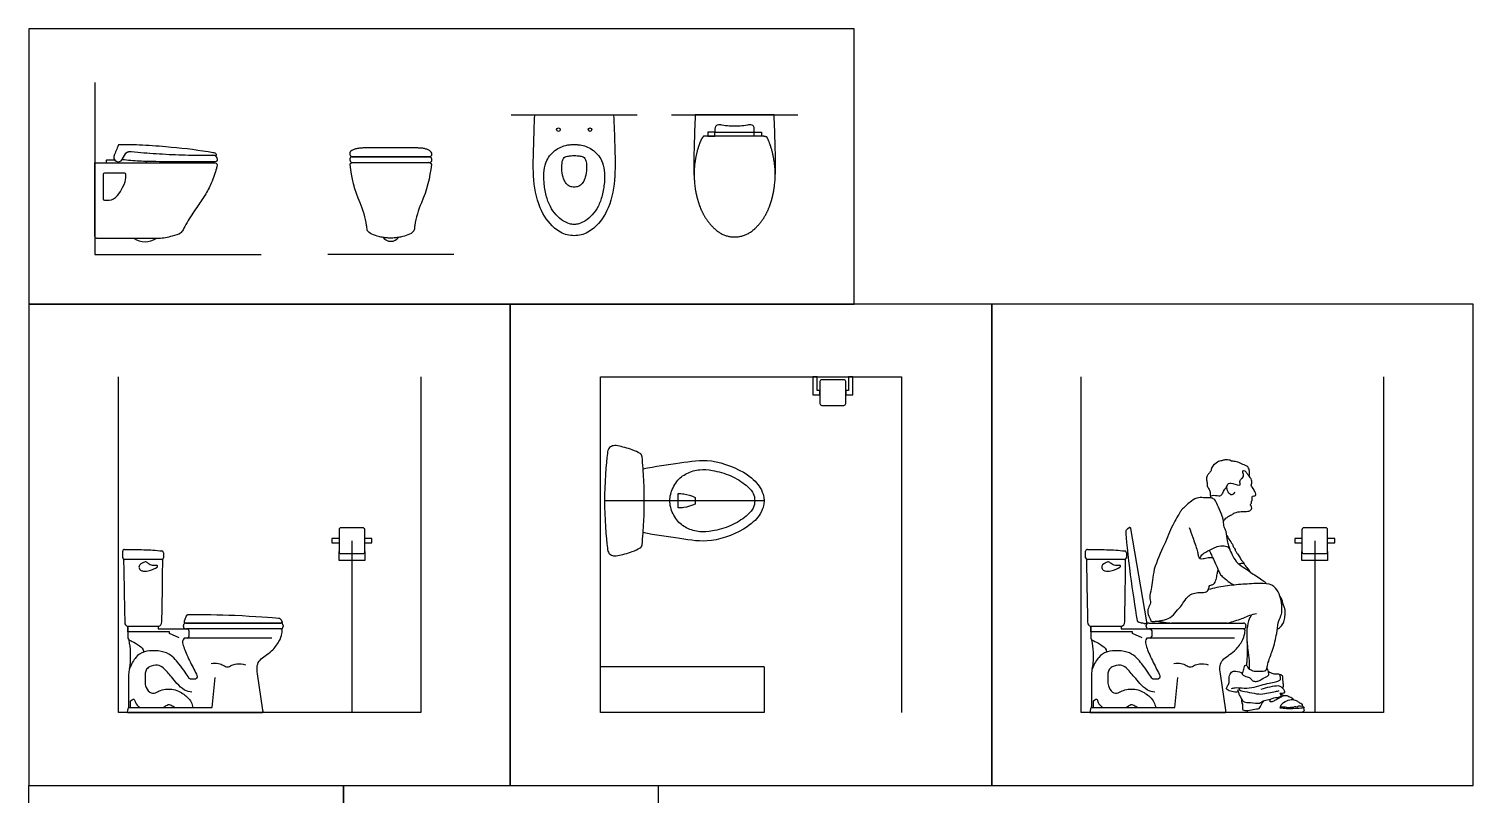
# Model space of a CAD drawing. Header units: millimetres. Extents: x 0.1 to 49.6, y 0.1 to 12.5.
# Drawn here: x 6.65 to 13.05, y 3.76 to 7.16 of the extents above; entities that cross this region are included whole.
import ezdxf

# ---------------------------------------------------------------- set-up
doc = ezdxf.new("R2010")
doc.units = ezdxf.units.MM
for name, color, linetype, true_color in [('AG-DASH', 7, 'Continuous', 0xfecc66), ('AG-DIAGRAM', 7, 'Continuous', 0xfecc66), ('AG-FIXTURE', 7, 'Continuous', 0x66ccff), ('AG-GUIDE', 7, 'Continuous', 0xcccccc), ('AG-PEOPLE', 7, 'Continuous', 0xfc6666), ('X-VPRT', 6, 'Continuous', 0xff00ff)]:
    doc.layers.add(name, color=color, linetype=linetype, true_color=true_color)

msp = doc.modelspace()

# ---------------------------------------------------------------- linework, layer by layer
at = {"layer": 'AG-DASH'}
for p, q in [((7.3568, 4.4892), (7.3568, 4.4635)), ((11.624, 4.4892), (11.624, 4.4635)), ((7.3857, 4.2738), (7.3658, 4.2738)), ((11.6529, 4.2738), (11.633, 4.2738))]:
    msp.add_line(p, q, dxfattribs=at)
for points in [[(7.3139, 4.4573), (7.2713, 4.4768), (7.2713, 4.4841), (7.2205, 4.4841), (7.0865, 4.4841)], [(11.5811, 4.4573), (11.5385, 4.4768), (11.5385, 4.4841), (11.4877, 4.4841), (11.3537, 4.4841)], [(7.3523, 4.4566), (7.7235, 4.4566)], [(11.6195, 4.4566), (11.9907, 4.4566)], [(7.0883, 4.1477), (7.4592, 4.1477), (7.4727, 4.2811)], [(11.3555, 4.1477), (11.7264, 4.1477), (11.7399, 4.2811)], [(7.098, 4.1477), (7.098, 4.1772)], [(11.3652, 4.1477), (11.3652, 4.1772)]]:
    msp.add_lwpolyline(points, dxfattribs=at)
for centre, radius, start, end in [((7.3493, 4.4892), 0.0075, 0, 90), ((11.6165, 4.4892), 0.0075, 0, 90), ((7.3469, -20015.3598), 20019.8157, 89.99999315, 90.00003437), ((7.3493, 4.4635), 0.0075, 270, 360), ((11.6141, -20015.3598), 20019.8157, 89.99999315, 90.00003437), ((11.6165, 4.4635), 0.0075, 270, 360)]:
    msp.add_arc(centre, radius, start, end, dxfattribs=at)
for points, knots in [([(7.0912, 4.4478), (7.0942, 4.4452), (7.1063, 4.4422), (7.1366, 4.4232), (7.1552, 4.4098), (7.1562, 4.3941)], [0.0958693, 0.0958693, 0.0958693, 0.0958693, 0.2742575, 0.5597943, 0.7969076, 0.7969076, 0.7969076, 0.7969076]), ([(7.3349, 4.456), (7.3275, 4.4439), (7.3285, 4.4284), (7.347, 4.3798), (7.3773, 4.3203), (7.3923, 4.2922), (7.3948, 4.2806), (7.3857, 4.2738)], [0.4985639, 0.4985639, 0.4985639, 0.4985639, 0.6013245, 0.8583875, 1.1456708, 1.3399285, 1.4632494, 1.4632494, 1.4632494, 1.4632494]), ([(11.3584, 4.4478), (11.3614, 4.4452), (11.3735, 4.4422), (11.4038, 4.4232), (11.4224, 4.4098), (11.4234, 4.3941)], [0.0958693, 0.0958693, 0.0958693, 0.0958693, 0.2742575, 0.5597943, 0.7969076, 0.7969076, 0.7969076, 0.7969076]), ([(11.6021, 4.456), (11.5947, 4.4439), (11.5957, 4.4284), (11.6142, 4.3798), (11.6445, 4.3203), (11.6595, 4.2922), (11.662, 4.2806), (11.6529, 4.2738)], [0.4985639, 0.4985639, 0.4985639, 0.4985639, 0.6013245, 0.8583875, 1.1456708, 1.3399285, 1.4632494, 1.4632494, 1.4632494, 1.4632494]), ([(7.3569, 4.2786), (7.3514, 4.2873), (7.3384, 4.307), (7.3122, 4.3427), (7.2646, 4.4023), (7.1574, 4.4027), (7.1208, 4.373), (7.102, 4.3437), (7.0933, 4.3205)], [1.494736, 1.494736, 1.494736, 1.494736, 1.662174, 1.884316, 2.164564, 2.48889, 2.710805, 2.936374, 2.936374, 2.936374, 2.936374]), ([(11.6241, 4.2786), (11.6186, 4.2873), (11.6056, 4.307), (11.5794, 4.3427), (11.5318, 4.4023), (11.4246, 4.4027), (11.388, 4.373), (11.3692, 4.3437), (11.3605, 4.3205)], [1.494736, 1.494736, 1.494736, 1.494736, 1.662174, 1.884316, 2.164564, 2.48889, 2.710805, 2.936374, 2.936374, 2.936374, 2.936374]), ([(7.3702, 4.2157), (7.3589, 4.2172), (7.3359, 4.2224), (7.302, 4.2554), (7.2803, 4.2832), (7.2439, 4.3253), (7.2199, 4.339), (7.1796, 4.3315), (7.166, 4.3142), (7.1626, 4.3029), (7.1623, 4.2951), (7.1621, 4.2837), (7.1621, 4.2699), (7.1623, 4.2561), (7.1625, 4.2516), (7.1645, 4.2422), (7.1794, 4.2114), (7.206, 4.2113), (7.2204, 4.2189), (7.2462, 4.2328), (7.3059, 4.2289), (7.3484, 4.197), (7.3672, 4.174), (7.3727, 4.1562), (7.3735, 4.1477)], [0, 0, 0, 0, 0.185074, 0.39659, 0.591614, 0.823551, 0.988804, 1.182328, 1.326645, 1.45552, 1.45552, 1.45552, 1.49681, 1.49681, 1.49681, 1.613234, 1.866852, 2.085495, 2.207073, 2.376061, 2.61612, 2.847369, 3.027371, 3.175696, 3.175696, 3.175696, 3.175696]), ([(7.455, 4.3432), (7.4656, 4.3453), (7.4874, 4.3451), (7.5091, 4.3359), (7.5275, 4.3245), (7.5466, 4.3364), (7.5681, 4.3434), (7.595, 4.3416), (7.6074, 4.3376)], [0, 0, 0, 0, 0.1797191, 0.3332886, 0.4654688, 0.6119585, 0.7648123, 0.9630636, 0.9630636, 0.9630636, 0.9630636]), ([(11.6374, 4.2157), (11.6261, 4.2172), (11.6031, 4.2224), (11.5692, 4.2554), (11.5475, 4.2832), (11.5111, 4.3253), (11.4871, 4.339), (11.4468, 4.3315), (11.4332, 4.3142), (11.4298, 4.3029), (11.4295, 4.2951), (11.4293, 4.2837), (11.4293, 4.2699), (11.4295, 4.2561), (11.4297, 4.2516), (11.4317, 4.2422), (11.4466, 4.2114), (11.4732, 4.2113), (11.4876, 4.2189), (11.5134, 4.2328), (11.5731, 4.2289), (11.6156, 4.197), (11.6344, 4.174), (11.6399, 4.1562), (11.6407, 4.1477)], [0, 0, 0, 0, 0.185074, 0.39659, 0.591614, 0.823551, 0.988804, 1.182328, 1.326645, 1.45552, 1.45552, 1.45552, 1.49681, 1.49681, 1.49681, 1.613234, 1.866852, 2.085495, 2.207073, 2.376061, 2.61612, 2.847369, 3.027371, 3.175696, 3.175696, 3.175696, 3.175696]), ([(11.7222, 4.3432), (11.7328, 4.3453), (11.7546, 4.3451), (11.7763, 4.3359), (11.7947, 4.3245), (11.8138, 4.3364), (11.8353, 4.3434), (11.8622, 4.3416), (11.8746, 4.3376)], [0, 0, 0, 0, 0.1797191, 0.3332886, 0.4654688, 0.6119585, 0.7648123, 0.9630636, 0.9630636, 0.9630636, 0.9630636]), ([(7.098, 4.1772), (7.1079, 4.187), (7.117, 4.185), (7.1169, 4.1687), (7.1314, 4.1535), (7.1399, 4.1477)], [0.0294784, 0.0294784, 0.0294784, 0.0294784, 0.1702307, 0.337009, 0.5840672, 0.5840672, 0.5840672, 0.5840672]), ([(7.244, 4.1477), (7.2591, 4.1602), (7.2691, 4.1636), (7.2865, 4.1543), (7.2918, 4.1501), (7.2943, 4.1477)], [0, 0, 0, 0, 0.1698321, 0.3787244, 0.5330409, 0.5330409, 0.5330409, 0.5330409]), ([(11.3652, 4.1772), (11.3751, 4.187), (11.3842, 4.185), (11.3841, 4.1687), (11.3986, 4.1535), (11.4071, 4.1477)], [0.0294784, 0.0294784, 0.0294784, 0.0294784, 0.1702307, 0.337009, 0.5840672, 0.5840672, 0.5840672, 0.5840672]), ([(11.5112, 4.1477), (11.5263, 4.1602), (11.5363, 4.1636), (11.5537, 4.1543), (11.559, 4.1501), (11.5615, 4.1477)], [0, 0, 0, 0, 0.1698321, 0.3787244, 0.5330409, 0.5330409, 0.5330409, 0.5330409])]:
    msp.add_open_spline(points, degree=3, knots=knots, dxfattribs=at)
for points in [[(7.3658, 4.2738), (7.36, 4.2738), (7.3569, 4.2786)], [(11.633, 4.2738), (11.6272, 4.2738), (11.6241, 4.2786)]]:
    msp.add_open_spline(points, degree=2, dxfattribs=at)
at = {"layer": 'AG-DIAGRAM'}
msp.add_line((9.9058, 4.3287), (9.1802, 4.3287), dxfattribs=at)
for points in [[(6.9404, 6.9178), (6.9404, 6.1558), (7.677, 6.1558)], [(8.7848, 6.7741), (9.3436, 6.7741)], [(9.496, 6.7741), (10.0548, 6.7741)], [(7.972, 6.1571), (8.5308, 6.1571)], [(8.3839, 5.6137), (8.3839, 4.1255), (7.0445, 4.1255), (7.0445, 5.6137)], [(9.9058, 4.3287), (9.9058, 4.1255), (9.1802, 4.1255), (9.1802, 4.3287), (9.1802, 5.6137), (10.5154, 5.6137), (10.5154, 4.1255)], [(12.6511, 5.6137), (12.6511, 4.1255), (11.3117, 4.1255), (11.3117, 5.6137)]]:
    msp.add_lwpolyline(points, dxfattribs=at)
at = {"layer": 'AG-FIXTURE'}
for points in [[(8.8896, 6.7741), (9.2387, 6.7741)], [(9.6008, 6.7741), (9.9499, 6.7741)], [(9.6882, 6.6981), (9.7753, 6.6981)], [(9.7753, 6.6981), (9.8625, 6.6981)], [(7.0611, 6.5772), (7.0773, 6.6043)], [(9.5252, 5.0646), (9.5252, 5.0962)], [(9.5252, 5.033), (9.5252, 5.0646)], [(9.6, 5.0795), (9.6, 5.0646)], [(9.6, 5.0646), (9.6, 5.0497)], [(11.5302, 4.9415), (11.601, 4.5272)], [(8.0219, 4.897), (7.9902, 4.897), (7.9902, 4.878), (8.0219, 4.878)], [(8.1362, 4.878), (8.168, 4.878), (8.168, 4.897), (8.1362, 4.897)], [(12.2891, 4.897), (12.2574, 4.897), (12.2574, 4.878), (12.2891, 4.878)], [(12.4034, 4.878), (12.4352, 4.878), (12.4352, 4.897), (12.4034, 4.897)], [(8.1362, 4.8391), (8.1362, 4.8004), (8.0219, 4.8004), (8.0219, 4.8391)], [(12.4034, 4.8391), (12.4034, 4.8004), (12.2891, 4.8004), (12.2891, 4.8391)], [(7.0865, 4.5094), (7.0865, 4.4557)], [(7.0865, 4.4841), (7.0865, 4.5094), (7.2205, 4.5094), (7.2205, 4.4967), (7.3493, 4.4967)], [(7.7633, 4.5224), (7.343, 4.5224)], [(11.3537, 4.5094), (11.3537, 4.4557)], [(11.3537, 4.4841), (11.3537, 4.5094), (11.4877, 4.5094), (11.4877, 4.4967), (11.6165, 4.4967)], [(7.0895, 4.2954), (7.0895, 4.157)], [(7.6847, 4.1366), (7.6608, 4.297)], [(11.3567, 4.2954), (11.3567, 4.157)], [(11.9519, 4.1366), (11.928, 4.297)], [(7.0861, 4.1255), (7.6794, 4.1255)], [(11.3533, 4.1255), (11.9466, 4.1255)]]:
    msp.add_lwpolyline(points, dxfattribs=at)
for points in [[(9.6565, 6.68), (9.6882, 6.68), (9.6882, 6.6981), (9.6565, 6.6981)], [(9.8942, 6.68), (9.8625, 6.68), (9.8625, 6.6981), (9.8942, 6.6981)], [(10.1408, 5.5534), (10.1408, 5.6137), (10.1217, 5.6137), (10.1217, 5.5534), (10.1217, 5.5344), (10.1535, 5.5344), (10.1535, 5.5534)], [(10.2995, 5.5534), (10.2995, 5.6137), (10.2805, 5.6137), (10.2805, 5.5534), (10.2678, 5.5534), (10.2678, 5.5344), (10.2995, 5.5344)]]:
    msp.add_lwpolyline(points, close=True, dxfattribs=at)
for centre in [(8.9942, 6.7091), (9.1342, 6.7091)]:
    msp.add_circle(centre, 0.008, dxfattribs=at)
for centre, radius, start, end in [((7.0436, 6.5868), 0.02, 153.50033, 331.21449), ((7.476, 6.598), 0.00246, 270.20148, 9.98379), ((6.9921, 6.5708), 0.00249, 90, 180), ((6.9921, 6.5647), 0.00249, 180, 270), ((7.1665, 6.5647), 0.00249, 270, 0), ((7.4761, 6.5758), 0.00727, 271.16916, 360), ((6.9822, 6.511), 0.00533, 90, 180), ((7.0713, 6.511), 0.00533, 360, 90), ((6.9822, 6.4025), 0.00533, 180, 270), ((7.1622, 6.2976), 0.0857, 235.24172, 304.75828), ((8.2513, 6.2569), 0.0427, 216.808, 323.33292), ((10.1622, 5.5923), 0.00877, 90, 180), ((10.259, 5.5923), 0.00877, 0, 90), ((10.1622, 5.4955), 0.00877, 180, 270), ((10.259, 5.4955), 0.00877, 270, 360), ((8.0307, 4.9359), 0.00877, 90, 180), ((8.1275, 4.9359), 0.00877, 0, 90), ((12.2979, 4.9359), 0.00877, 90, 180), ((12.3947, 4.9359), 0.00877, 0, 90), ((7.0713, 4.8406), 0.008, 89.45009, 180), ((7.0713, 4.8122), 0.008, 180, 270), ((7.2362, 4.8122), 0.008, 270, 360), ((7.2362, 4.8341), 0.008, 360, 83.66928), ((8.0307, 4.8391), 0.00877, 180, 270), ((8.1275, 4.8391), 0.00877, 270, 360), ((11.3385, 4.8406), 0.008, 89.45009, 180), ((11.3385, 4.8122), 0.008, 180, 270), ((11.5034, 4.8122), 0.008, 270, 360), ((11.5034, 4.8341), 0.008, 360, 83.66928), ((12.2979, 4.8391), 0.00877, 180, 270), ((12.3947, 4.8391), 0.00877, 270, 360), ((7.3434, 4.5114), 0.011, 90, 180), ((7.3434, 4.5077), 0.011, 180, 270), ((7.7633, 4.5114), 0.011, 0, 90), ((7.7633, 4.5077), 0.011, 270, 360), ((11.6106, 4.5114), 0.011, 90, 180), ((11.6106, 4.5077), 0.011, 180, 270), ((12.0305, 4.5114), 0.011, 0, 90), ((12.0305, 4.5077), 0.011, 270, 360)]:
    msp.add_arc(centre, radius, start, end, dxfattribs=at)
for points, knots in [([(8.8896, 6.7741), (8.8872, 6.7291), (8.8849, 6.639), (8.8798, 6.5012), (8.9005, 6.3706), (8.9608, 6.2786), (9.022, 6.2426), (9.0538, 6.2391), (9.0745, 6.2391), (9.1064, 6.2426), (9.1676, 6.2786), (9.2279, 6.3706), (9.2485, 6.5012), (9.2435, 6.639), (9.2412, 6.7291), (9.2387, 6.7741), (9.1224, 6.7741), (9.006, 6.7741), (8.8896, 6.7741)], [0, 0, 0, 0, 5.320064, 10.640129, 16.299969, 20.643809, 23.158101, 24.37858, 24.37858, 25.599059, 28.11335, 32.45719, 38.11703, 43.437095, 48.757159, 48.757159, 48.757159, 62.502599, 62.502599, 62.502599, 62.502599]), ([(9.9552, 6.5012), (9.958, 6.5491), (9.9547, 6.639), (9.9524, 6.7291), (9.9499, 6.7741), (9.8336, 6.7741), (9.7172, 6.7741), (9.6008, 6.7741), (9.5984, 6.7291), (9.5961, 6.639), (9.5928, 6.5491), (9.5958, 6.497)], [38.009867, 38.009867, 38.009867, 38.009867, 43.387182, 48.764497, 48.764497, 48.764497, 62.657855, 62.657855, 62.657855, 68.03517, 73.412485, 73.412485, 73.412485, 73.412485]), ([(9.7753, 6.7241), (9.7674, 6.7241), (9.7486, 6.7253), (9.7263, 6.7267), (9.7089, 6.7315), (9.6965, 6.7308), (9.6886, 6.7215), (9.6882, 6.7148), (9.6882, 6.7128), (9.6882, 6.7079), (9.6882, 6.703), (9.6882, 6.6981)], [15.733874, 15.733874, 15.733874, 15.733874, 16.669287, 17.965326, 18.345209, 18.808294, 19.355388, 19.592014, 19.592014, 19.592014, 20.170702, 20.170702, 20.170702, 20.170702]), ([(9.8625, 6.6981), (9.8625, 6.703), (9.8625, 6.7079), (9.8625, 6.7128), (9.8625, 6.7148), (9.8621, 6.7215), (9.8542, 6.7308), (9.8418, 6.7315), (9.8243, 6.7267), (9.8021, 6.7253), (9.7833, 6.7241), (9.7753, 6.7241)], [11.297046, 11.297046, 11.297046, 11.297046, 11.875734, 11.875734, 11.875734, 12.11236, 12.659454, 13.122539, 13.502422, 14.798461, 15.733874, 15.733874, 15.733874, 15.733874]), ([(7.4689, 6.6061), (7.4623, 6.6072), (7.3902, 6.6192), (7.2779, 6.632), (7.1465, 6.6407), (7.0777, 6.6433), (7.0442, 6.6411)], [22.21603, 22.21603, 22.21603, 22.21603, 23.44507, 30.961481, 35.736311, 39.205787, 39.205787, 39.205787, 39.205787]), ([(7.1023, 6.6118), (7.1386, 6.6083), (7.2132, 6.6025), (7.3252, 6.5965), (7.4135, 6.5955), (7.4634, 6.5955), (7.476, 6.5955)], [6.850701, 6.850701, 6.850701, 6.850701, 11.152603, 15.68992, 20.092776, 21.582562, 21.582562, 21.582562, 21.582562]), ([(9.0557, 6.643), (9.0499, 6.6428), (9.0379, 6.642), (9.0109, 6.6355), (8.9835, 6.6213), (8.9599, 6.6001), (8.9394, 6.5692), (8.9286, 6.5264), (8.9293, 6.4736), (8.9384, 6.4192), (8.9552, 6.3697), (8.9824, 6.331), (9.0123, 6.3056), (9.0404, 6.2911), (9.0571, 6.2891), (9.0712, 6.2891), (9.0879, 6.2911), (9.1161, 6.3056), (9.1459, 6.331), (9.1731, 6.3697), (9.19, 6.4192), (9.1991, 6.4736), (9.1998, 6.5264), (9.1889, 6.5692), (9.1685, 6.6001), (9.1448, 6.6213), (9.1174, 6.6355), (9.0904, 6.642), (9.0724, 6.6432), (9.0614, 6.6432), (9.0557, 6.643)], [0, 0, 0, 0, 0.954163, 1.908325, 3.01271, 4.32049, 5.537722, 7.248521, 9.335954, 11.612262, 13.624681, 15.327494, 17.020048, 18.121623, 18.93577, 18.93577, 19.749917, 20.851492, 22.544045, 24.246858, 26.259278, 28.535586, 30.623019, 32.333818, 33.551049, 34.85883, 35.963214, 37.091576, 38.045738, 38.999901, 38.999901, 38.999901, 38.999901]), ([(9.0574, 6.594), (9.053, 6.5938), (9.0443, 6.5928), (9.0271, 6.5909), (9.015, 6.581), (9.0097, 6.5622), (9.0081, 6.534), (9.0133, 6.5024), (9.0228, 6.4751), (9.0381, 6.4606), (9.0525, 6.455), (9.0608, 6.4541), (9.0675, 6.4541), (9.0759, 6.455), (9.0902, 6.4606), (9.1056, 6.4751), (9.115, 6.5024), (9.1203, 6.534), (9.1186, 6.5622), (9.1134, 6.581), (9.1012, 6.5909), (9.0841, 6.5928), (9.071, 6.5942), (9.0619, 6.5942), (9.0574, 6.594)], [0, 0, 0, 0, 0.768729, 1.537457, 1.93525, 2.500176, 3.649236, 5.106641, 6.064519, 6.828048, 7.386733, 7.763167, 7.763167, 8.1396, 8.698285, 9.461815, 10.419693, 11.877098, 13.026157, 13.591083, 13.988876, 14.701266, 15.469994, 16.238723, 16.238723, 16.238723, 16.238723]), ([(6.9404, 6.2355), (6.9404, 6.3444), (6.9404, 6.4533), (6.9404, 6.5622), (7.1172, 6.5622), (7.294, 6.5622), (7.4708, 6.5622), (7.4809, 6.5617), (7.4848, 6.5579), (7.4807, 6.5437), (7.4799, 6.5408), (7.4744, 6.5212), (7.4588, 6.4754), (7.4277, 6.4161), (7.3883, 6.36), (7.3541, 6.3101), (7.3327, 6.268), (7.3195, 6.2463), (7.2726, 6.2344), (7.2426, 6.2272), (7.2231, 6.2272), (7.1338, 6.2272), (7.0446, 6.2272), (6.95, 6.2272)], [0.912954, 0.912954, 0.912954, 0.912954, 13.775326, 13.775326, 13.775326, 34.660124, 34.660124, 34.660124, 35.684822, 35.684822, 35.684822, 36.04351, 38.971221, 41.383432, 43.919211, 47.07723, 48.597344, 49.452009, 50.862064, 53.174576, 53.174576, 53.174576, 63.715973, 63.715973, 63.715973, 63.715973]), ([(7.0611, 6.5772), (7.0864, 6.5743), (7.136, 6.5699), (7.2745, 6.5676), (7.3875, 6.5668), (7.4763, 6.5686)], [0, 0, 0, 0, 2.999705, 5.87423, 16.355485, 16.355485, 16.355485, 16.355485]), ([(8.2511, 6.2282), (8.2447, 6.2285), (8.2318, 6.2289), (8.2127, 6.232), (8.1938, 6.2364), (8.1567, 6.2487), (8.1448, 6.265), (8.1456, 6.2782), (8.1444, 6.2848), (8.1389, 6.3194), (8.1289, 6.3524), (8.1151, 6.3851), (8.0918, 6.439), (8.0772, 6.4965), (8.0709, 6.5549), (8.0709, 6.5549), (8.0713, 6.5581), (8.0788, 6.5635), (8.0788, 6.5635), (8.2511, 6.5635), (8.2511, 6.5635)], [12.847449, 12.847449, 12.847449, 12.847449, 13.847449, 14.847449, 15.847449, 16.847449, 17.847449, 18.847449, 18.847449, 18.847449, 19.694898, 19.694898, 19.694898, 20.694898, 20.694898, 20.694898, 24.694898, 24.694898, 24.694898, 25.694898, 25.694898, 25.694898, 25.694898]), ([(8.2511, 6.5635), (8.2511, 6.5635), (8.4234, 6.5635), (8.4234, 6.5635), (8.4234, 6.5635), (8.4266, 6.5628), (8.4313, 6.5549), (8.4251, 6.4965), (8.4105, 6.439), (8.3872, 6.3851), (8.3734, 6.3524), (8.3634, 6.3194), (8.3578, 6.2848), (8.3566, 6.2782), (8.3574, 6.265), (8.3456, 6.2487), (8.3084, 6.2364), (8.2895, 6.232), (8.2704, 6.2289), (8.2576, 6.2285), (8.2511, 6.2282)], [0, 0, 0, 0, 1, 1, 1, 5, 5, 5, 6, 6, 6, 6.847449, 6.847449, 6.847449, 7.847449, 8.847449, 9.847449, 10.847449, 11.847449, 12.847449, 12.847449, 12.847449, 12.847449]), ([(7.0027, 6.3972), (7.0323, 6.3972), (7.071, 6.4638), (7.0765, 6.4843), (7.0767, 6.4955)], [1.22659, 1.22659, 1.22659, 1.22659, 4.018444, 6.810298, 6.810298, 6.810298, 6.810298]), ([(9.356, 5.2739), (9.3459, 5.2795), (9.3212, 5.2921), (9.2584, 5.3089), (9.2344, 5.3099), (9.2155, 5.297), (9.2085, 5.2663), (9.1989, 5.1333), (9.1989, 5.0646)], [0.637157, 0.637157, 0.637157, 0.637157, 0.822907, 1.080437, 1.23459, 1.370139, 1.514355, 1.976154, 1.976154, 1.976154, 1.976154]), ([(9.3744, 5.0646), (9.3747, 5.0957), (9.3737, 5.1566), (9.3686, 5.2258), (9.3651, 5.2597)], [0, 0, 0, 0, 0.3056632, 0.6177069, 0.6177069, 0.6177069, 0.6177069]), ([(9.3687, 5.2061), (9.4228, 5.2175), (9.5339, 5.2302), (9.6699, 5.2568), (9.8328, 5.1902), (9.8893, 5.1275), (9.9047, 5.0872), (9.9058, 5.0718), (9.9058, 5.0646)], [0, 0, 0, 0, 0.407498, 0.781775, 1.192625, 1.479552, 1.677879, 1.825029, 1.825029, 1.825029, 1.825029]), ([(9.4887, 5.0646), (9.4885, 5.0737), (9.4897, 5.0969), (9.5155, 5.1534), (9.5611, 5.1885), (9.6213, 5.206), (9.6776, 5.2001), (9.7595, 5.1792), (9.8256, 5.1362), (9.8604, 5.1), (9.8642, 5.0757), (9.8646, 5.0646)], [0, 0, 0, 0, 0.165629, 0.416612, 0.657907, 0.901725, 1.138945, 1.429544, 1.712216, 1.930301, 2.113179, 2.113179, 2.113179, 2.113179]), ([(9.1989, 5.0646), (9.1989, 4.9959), (9.2085, 4.8629), (9.2155, 4.8322), (9.2344, 4.8193), (9.2584, 4.8203), (9.3212, 4.8371), (9.3459, 4.8496), (9.356, 4.8553)], [1.976154, 1.976154, 1.976154, 1.976154, 2.437952, 2.582168, 2.717717, 2.871871, 3.1294, 3.31515, 3.31515, 3.31515, 3.31515]), ([(9.3651, 4.8694), (9.3686, 4.9033), (9.3737, 4.9726), (9.3747, 5.0334), (9.3744, 5.0646)], [-0.6177069, -0.6177069, -0.6177069, -0.6177069, -0.3056632, 0, 0, 0, 0]), ([(9.9058, 5.0646), (9.9058, 5.0574), (9.9047, 5.042), (9.8893, 5.0016), (9.8328, 4.939), (9.6699, 4.8723), (9.5339, 4.899), (9.4228, 4.9117), (9.3687, 4.9231)], [1.825029, 1.825029, 1.825029, 1.825029, 1.972179, 2.170506, 2.457433, 2.868283, 3.24256, 3.650058, 3.650058, 3.650058, 3.650058]), ([(9.8646, 5.0646), (9.8642, 5.0534), (9.8604, 5.0292), (9.8256, 4.993), (9.7595, 4.95), (9.6776, 4.9291), (9.6213, 4.9232), (9.5611, 4.9407), (9.5155, 4.9757), (9.4897, 5.0322), (9.4885, 5.0554), (9.4887, 5.0646)], [2.113179, 2.113179, 2.113179, 2.113179, 2.296057, 2.514141, 2.796813, 3.087412, 3.324633, 3.568451, 3.809745, 4.060728, 4.226358, 4.226358, 4.226358, 4.226358]), ([(9.5252, 5.0962), (9.5338, 5.0963), (9.5509, 5.0962), (9.5846, 5.087), (9.6, 5.0795)], [0.031599, 0.031599, 0.031599, 0.031599, 0.1916094, 0.4185387, 0.4185387, 0.4185387, 0.4185387]), ([(9.6, 5.0497), (9.5846, 5.0421), (9.5509, 5.033), (9.5338, 5.0328), (9.5252, 5.033)], [-0.4185387, -0.4185387, -0.4185387, -0.4185387, -0.1916094, -0.031599, -0.031599, -0.031599, -0.031599]), ([(11.5607, 4.5335), (11.551, 4.5916), (11.5256, 4.755), (11.5098, 4.9219), (11.5094, 4.9365), (11.5249, 4.9475)], [0.479837, 0.479837, 0.479837, 0.479837, 0.943865, 1.508861, 1.63567, 1.63567, 1.63567, 1.63567]), ([(7.0669, 4.8055), (7.0687, 4.7119), (7.0706, 4.6196), (7.0724, 4.5273), (7.0725, 4.5154), (7.0771, 4.5094), (7.0865, 4.5094), (7.1312, 4.5094), (7.1758, 4.5094), (7.2205, 4.5094), (7.2311, 4.5094), (7.2365, 4.516), (7.2368, 4.5292), (7.238, 4.5808), (7.2398, 4.6841), (7.2404, 4.7642), (7.2405, 4.8055)], [0, 0, 0, 0, 0.280918, 0.280918, 0.280918, 0.307016, 0.307016, 0.307016, 0.447677, 0.447677, 0.447677, 0.47855, 0.47855, 0.47855, 0.872191, 1.218779, 1.218779, 1.218779, 1.218779]), ([(7.0713, 4.8486), (7.0999, 4.8483), (7.1569, 4.8487), (7.2104, 4.845), (7.2371, 4.8421)], [1.1122445, 1.1122445, 1.1122445, 1.1122445, 1.3918012, 1.6635671, 1.6635671, 1.6635671, 1.6635671]), ([(11.3341, 4.8055), (11.3359, 4.7119), (11.3378, 4.6196), (11.3396, 4.5273), (11.3397, 4.5154), (11.3443, 4.5094), (11.3537, 4.5094), (11.3984, 4.5094), (11.443, 4.5094), (11.4877, 4.5094), (11.4983, 4.5094), (11.5037, 4.516), (11.504, 4.5292), (11.5052, 4.5808), (11.507, 4.6841), (11.5076, 4.7642), (11.5077, 4.8055)], [0, 0, 0, 0, 0.280918, 0.280918, 0.280918, 0.307016, 0.307016, 0.307016, 0.447677, 0.447677, 0.447677, 0.47855, 0.47855, 0.47855, 0.872191, 1.218779, 1.218779, 1.218779, 1.218779]), ([(11.3385, 4.8486), (11.3671, 4.8483), (11.4241, 4.8487), (11.4776, 4.845), (11.5043, 4.8421)], [1.1122445, 1.1122445, 1.1122445, 1.1122445, 1.3918012, 1.6635671, 1.6635671, 1.6635671, 1.6635671]), ([(7.1507, 4.7537), (7.1462, 4.7547), (7.1384, 4.7582), (7.131, 4.7772), (7.1549, 4.792), (7.1693, 4.7954), (7.1799, 4.7811), (7.1999, 4.7761), (7.2129, 4.7782), (7.2189, 4.7772), (7.2167, 4.766), (7.1755, 4.7518), (7.1571, 4.7522), (7.1507, 4.7537)], [0, 0, 0, 0, 0.112823, 0.237966, 0.396274, 0.511701, 0.636807, 0.779728, 0.894662, 0.960149, 1.043715, 1.249595, 1.408738, 1.408738, 1.408738, 1.408738]), ([(11.4179, 4.7537), (11.4134, 4.7547), (11.4056, 4.7582), (11.3982, 4.7772), (11.4221, 4.792), (11.4365, 4.7954), (11.4471, 4.7811), (11.4671, 4.7761), (11.4801, 4.7782), (11.4861, 4.7772), (11.4839, 4.766), (11.4427, 4.7518), (11.4243, 4.7522), (11.4179, 4.7537)], [0, 0, 0, 0, 0.112823, 0.237966, 0.396274, 0.511701, 0.636807, 0.779728, 0.894662, 0.960149, 1.043715, 1.249595, 1.408738, 1.408738, 1.408738, 1.408738]), ([(7.3561, 4.5611), (7.4149, 4.5609), (7.5803, 4.5583), (7.7474, 4.5457), (7.7619, 4.5437), (7.7701, 4.5265)], [0.479837, 0.479837, 0.479837, 0.479837, 0.943865, 1.508861, 1.63567, 1.63567, 1.63567, 1.63567]), ([(7.6608, 4.297), (7.6589, 4.3088), (7.6565, 4.3348), (7.6704, 4.3594), (7.6952, 4.3787), (7.725, 4.3982), (7.758, 4.4389), (7.7686, 4.4708), (7.77, 4.4842), (7.7702, 4.4881)], [0.755958, 0.755958, 0.755958, 0.755958, 0.948724, 1.113553, 1.286906, 1.47728, 1.70581, 1.898722, 1.980435, 1.980435, 1.980435, 1.980435]), ([(11.928, 4.297), (11.9261, 4.3088), (11.9237, 4.3348), (11.9376, 4.3594), (11.9624, 4.3787), (11.9922, 4.3982), (12.0252, 4.4389), (12.0358, 4.4708), (12.0372, 4.4842), (12.0374, 4.4881)], [0.755958, 0.755958, 0.755958, 0.755958, 0.948724, 1.113553, 1.286906, 1.47728, 1.70581, 1.898722, 1.980435, 1.980435, 1.980435, 1.980435]), ([(7.0933, 4.3205), (7.095, 4.3288), (7.098, 4.3461), (7.0994, 4.3938), (7.0949, 4.4295), (7.0912, 4.4478)], [0, 0, 0, 0, 0.1593633, 0.3753541, 0.6118985, 0.6118985, 0.6118985, 0.6118985]), ([(11.3605, 4.3205), (11.3622, 4.3288), (11.3652, 4.3461), (11.3666, 4.3938), (11.3621, 4.4295), (11.3584, 4.4478)], [0, 0, 0, 0, 0.1593633, 0.3753541, 0.6118985, 0.6118985, 0.6118985, 0.6118985]), ([(7.0895, 4.157), (7.0895, 4.1539), (7.0889, 4.1472), (7.0851, 4.1425), (7.0837, 4.1333), (7.0837, 4.1285)], [-0.3058607, -0.3058607, -0.3058607, -0.3058607, -0.2093986, -0.1276842, -0.0229107, -0.0229107, -0.0229107, -0.0229107]), ([(11.3567, 4.157), (11.3567, 4.1539), (11.3561, 4.1472), (11.3523, 4.1425), (11.3509, 4.1333), (11.3509, 4.1285)], [-0.3058607, -0.3058607, -0.3058607, -0.3058607, -0.2093986, -0.1276842, -0.0229107, -0.0229107, -0.0229107, -0.0229107])]:
    msp.add_open_spline(points, degree=3, knots=knots, dxfattribs=at)
for points, weights, degree, knots in [([(9.9549, 6.4909), (9.9507, 6.4488), (9.9457, 6.4201), (9.9386, 6.3922), (9.9283, 6.3652), (9.9135, 6.3265), (9.89, 6.2926), (9.8592, 6.2654), (9.8088, 6.2208), (9.7419, 6.2208), (9.6914, 6.2654), (9.6606, 6.2926), (9.6371, 6.3265), (9.6224, 6.3652), (9.6121, 6.3922), (9.6049, 6.4201), (9.6, 6.4488), (9.5957, 6.4909), (9.5948, 6.5207), (9.5991, 6.5774), (9.6142, 6.6376), (9.6304, 6.6724), (9.6381, 6.68), (9.6443, 6.68), (9.6504, 6.68), (9.6565, 6.68), (9.6671, 6.68), (9.6776, 6.68), (9.6882, 6.68), (9.7173, 6.68), (9.7463, 6.68), (9.7753, 6.68), (9.8044, 6.68), (9.8334, 6.68), (9.8625, 6.68), (9.873, 6.68), (9.8836, 6.68), (9.8942, 6.68), (9.9003, 6.68), (9.9064, 6.68), (9.9184, 6.6763), (9.9203, 6.6724), (9.9365, 6.6376), (9.9516, 6.5774), (9.9559, 6.5207), (9.9549, 6.4909)], [0.999713690789, 1, 0.995349431146, 0.995349431146, 1, 0.980503862487, 0.980503862487, 1, 0.836744073781, 0.836744073781, 1, 0.980503862487, 0.980503862487, 1, 0.995349431146, 0.995349431146, 1, 0.999769759586, 0.999769759586, 0.999769759586, 0.999769759586, 0.999769759586, 0.999769759586, 0.999769759586, 0.999769759586, 0.999769759586, 0.999769759586, 0.999769759586, 0.999769759586, 0.999769759586, 0.999769759586, 0.999769759586, 0.999769759586, 0.999769759586, 0.999769759586, 0.999769759586, 0.999769759586, 0.999769759586, 0.999769759586, 0.999769759586, 0.999769759586, 0.999769759586, 0.999769759586, 0.999769759586, 0.999769759586, 0.999713690789], 3, [-44.004709, -44.004709, -44.004709, -44.004709, -42.360184, -39.010671, -39.010671, -39.010671, -34.239207, -34.239207, -34.239207, -27.034646, -27.034646, -27.034646, -22.263181, -22.263181, -22.263181, -18.913668, -18.913668, -18.913668, -17.26937, -14.639837, -10.675307, -9.882431, -9.882431, -9.882431, -9.15996, -9.15996, -9.15996, -8.575284, -8.575284, -8.575284, -5.145168, -5.145168, -5.145168, -1.715051, -1.715051, -1.715051, -1.130376, -1.130376, -1.130376, -0.124144, -0.124144, -0.124144, 0.384971, 4.349502, 6.979034, 6.979034, 6.979034, 6.979034]), ([(8.0695, 6.6037), (8.0695, 6.6278), (8.1294, 6.6278), (8.2531, 6.6278), (8.3741, 6.6278), (8.4339, 6.6278), (8.4339, 6.6001), (8.4339, 6.5891), (8.4227, 6.5891), (8.2531, 6.5891), (8.0808, 6.5891), (8.0695, 6.5891), (8.0695, 6.6037)], [1, 0.707106781187, 1, 1, 1, 0.707106781187, 1, 0.707106781187, 1, 1, 1, 0.707106781187, 1], 2, [0, 0, 0, 0.0173506, 0.0173506, 0.4183914, 0.4183914, 0.4393817, 0.4393817, 0.4567323, 0.4567323, 0.8577731, 0.8577731, 0.8751237, 0.8751237, 0.8751237]), ([(8.0695, 6.5781), (8.0695, 6.5891), (8.0808, 6.5891), (8.2531, 6.5891), (8.4227, 6.5891), (8.4339, 6.5891), (8.4339, 6.5745), (8.4339, 6.5635), (8.4227, 6.5635), (8.2531, 6.5635), (8.0808, 6.5635), (8.0695, 6.5635), (8.0695, 6.5781)], [1, 0.707106781187, 1, 1, 1, 0.707106781187, 1, 0.707106781187, 1, 1, 1, 0.707106781187, 1], 2, [0, 0, 0, 0.0173506, 0.0173506, 0.4183914, 0.4183914, 0.4393817, 0.4393817, 0.4567323, 0.4567323, 0.8577731, 0.8577731, 0.8751237, 0.8751237, 0.8751237])]:
    msp.add_rational_spline(points, weights, degree=degree, knots=knots, dxfattribs=at)
for points, degree in [([(7.0442, 6.6411), (7.0376, 6.625), (7.0311, 6.609), (7.0245, 6.593)], 3), ([(7.0773, 6.6043), (7.0828, 6.6135), (7.1023, 6.6118)], 2), ([(7.4834, 6.5773), (7.4834, 6.5884), (7.4762, 6.5945), (7.4618, 6.5955)], 3), ([(7.4784, 6.5984), (7.4777, 6.6022), (7.4754, 6.6048), (7.4689, 6.6061)], 3), ([(6.9896, 6.5708), (6.9896, 6.5677), (6.9896, 6.5647)], 2), ([(7.0288, 6.5733), (7.0104, 6.5733), (6.9921, 6.5733)], 2), ([(6.9921, 6.5622), (7.0793, 6.5622), (7.1665, 6.5622)], 2), ([(7.169, 6.5647), (7.169, 6.5671), (7.169, 6.5695)], 2), ([(7.4834, 6.5758), (7.4834, 6.5763), (7.4834, 6.5768), (7.4834, 6.5773)], 3), ([(6.9769, 6.511), (6.9769, 6.4748), (6.9769, 6.4386), (6.9769, 6.4025)], 3), ([(7.0713, 6.5163), (7.0416, 6.5163), (7.0119, 6.5163), (6.9822, 6.5163)], 3), ([(7.0767, 6.4955), (7.0767, 6.5014), (7.0767, 6.5058), (7.0767, 6.511)], 3), ([(6.9822, 6.3972), (6.9873, 6.3972), (6.9933, 6.3972), (7.0027, 6.3972)], 3), ([(6.95, 6.2272), (6.9404, 6.2272), (6.9404, 6.2355)], 2), ([(10.1535, 5.5923), (10.1535, 5.5439), (10.1535, 5.4955)], 2), ([(10.259, 5.601), (10.2106, 5.601), (10.1622, 5.601)], 2), ([(10.2678, 5.4955), (10.2678, 5.5439), (10.2678, 5.5923)], 2), ([(10.1622, 5.4867), (10.2106, 5.4867), (10.259, 5.4867)], 2), ([(9.3651, 5.2597), (9.3642, 5.2694), (9.356, 5.2739)], 2), ([(8.0219, 4.9359), (8.0219, 4.8875), (8.0219, 4.8391)], 2), ([(8.1275, 4.9446), (8.0791, 4.9446), (8.0307, 4.9446)], 2), ([(8.1362, 4.8391), (8.1362, 4.8875), (8.1362, 4.9359)], 2), ([(11.5249, 4.9475), (11.5293, 4.9466), (11.5302, 4.9415)], 2), ([(12.2891, 4.9359), (12.2891, 4.8875), (12.2891, 4.8391)], 2), ([(12.3947, 4.9446), (12.3463, 4.9446), (12.2979, 4.9446)], 2), ([(12.4034, 4.8391), (12.4034, 4.8875), (12.4034, 4.9359)], 2), ([(9.356, 4.8553), (9.3642, 4.8598), (9.3651, 4.8694)], 2), ([(7.0633, 4.8122), (7.0633, 4.8217), (7.0633, 4.8311), (7.0633, 4.8406)], 3), ([(7.2362, 4.8042), (7.1812, 4.8042), (7.1263, 4.8042), (7.0713, 4.8042)], 3), ([(7.2442, 4.8341), (7.2442, 4.8268), (7.2442, 4.8195), (7.2442, 4.8122)], 3), ([(8.0307, 4.8303), (8.0791, 4.8303), (8.1275, 4.8303)], 2), ([(11.3305, 4.8122), (11.3305, 4.8217), (11.3305, 4.8311), (11.3305, 4.8406)], 3), ([(11.5034, 4.8042), (11.4484, 4.8042), (11.3935, 4.8042), (11.3385, 4.8042)], 3), ([(11.5114, 4.8341), (11.5114, 4.8268), (11.5114, 4.8195), (11.5114, 4.8122)], 3), ([(12.2979, 4.8303), (12.3463, 4.8303), (12.3947, 4.8303)], 2), ([(7.3382, 4.5355), (7.3408, 4.5417), (7.3434, 4.5479), (7.346, 4.5542)], 3), ([(7.346, 4.5542), (7.3488, 4.5609), (7.3561, 4.5611)], 2), ([(7.3324, 4.5077), (7.3324, 4.5096), (7.3324, 4.5114)], 2), ([(7.343, 4.5224), (7.3329, 4.5224), (7.3382, 4.5355)], 2), ([(7.3434, 4.5224), (7.5533, 4.5224), (7.7633, 4.5224)], 2), ([(7.7633, 4.4967), (7.5533, 4.4967), (7.3434, 4.4967)], 2), ([(7.7701, 4.5265), (7.7685, 4.5224), (7.7633, 4.5224)], 2), ([(7.7702, 4.4881), (7.7704, 4.4967), (7.7633, 4.4967)], 2), ([(7.7743, 4.5114), (7.7743, 4.5096), (7.7743, 4.5077)], 2), ([(11.5692, 4.5248), (11.5621, 4.5264), (11.5607, 4.5335)], 2), ([(11.5889, 4.5202), (11.5823, 4.5218), (11.5758, 4.5233), (11.5692, 4.5248)], 3), ([(11.601, 4.5272), (11.6027, 4.5172), (11.5889, 4.5202)], 2), ([(11.5996, 4.5077), (11.5996, 4.5096), (11.5996, 4.5114)], 2), ([(11.6106, 4.5224), (11.8205, 4.5224), (12.0305, 4.5224)], 2), ([(12.0305, 4.4967), (11.8205, 4.4967), (11.6106, 4.4967)], 2), ([(12.0374, 4.4881), (12.0376, 4.4967), (12.0305, 4.4967)], 2), ([(12.0415, 4.5114), (12.0415, 4.5096), (12.0415, 4.5077)], 2), ([(7.0865, 4.4557), (7.0875, 4.4528), (7.0889, 4.4499), (7.0912, 4.4478)], 3), ([(11.3537, 4.4557), (11.3547, 4.4528), (11.3561, 4.4499), (11.3584, 4.4478)], 3), ([(7.0933, 4.3205), (7.091, 4.3122), (7.09, 4.304), (7.0895, 4.2954)], 3), ([(11.3605, 4.3205), (11.3582, 4.3122), (11.3572, 4.304), (11.3567, 4.2954)], 3), ([(7.0837, 4.1285), (7.0839, 4.1255), (7.0861, 4.1255)], 2), ([(7.6794, 4.1255), (7.6864, 4.1255), (7.6847, 4.1366)], 2), ([(11.3509, 4.1285), (11.3511, 4.1255), (11.3533, 4.1255)], 2), ([(11.9466, 4.1255), (11.9536, 4.1255), (11.9519, 4.1366)], 2)]:
    msp.add_open_spline(points, degree=degree, dxfattribs=at)
at = {"layer": 'AG-GUIDE'}
for points in [[(9.9058, 5.0646), (9.1989, 5.0646)], [(8.0791, 4.8875), (8.0791, 4.1255)], [(12.3463, 4.8875), (12.3463, 4.1255)]]:
    msp.add_lwpolyline(points, dxfattribs=at)
at = {"layer": 'AG-PEOPLE'}
msp.add_lwpolyline([(11.9583, 4.5224), (11.712, 4.5224)], dxfattribs=at)
for points, knots in [([(11.9828, 5.1404), (12.0169, 5.1284), (12.0162, 5.1389), (12.0134, 5.1541), (12.0219, 5.1639), (12.0302, 5.1692), (12.0326, 5.1802), (12.023, 5.1991), (12.038, 5.1978), (12.0464, 5.1852), (12.0496, 5.1789), (12.0559, 5.1752), (12.0577, 5.1816), (12.0576, 5.1888), (12.056, 5.2046), (12.0509, 5.2156), (12.0275, 5.2256), (12.0158, 5.232), (11.994, 5.2391), (11.9768, 5.2396), (11.9707, 5.2448), (11.9476, 5.2475), (11.9354, 5.2412), (11.9242, 5.2404), (11.9143, 5.2356), (11.8896, 5.2186), (11.8883, 5.1985), (11.8802, 5.1886), (11.87, 5.179), (11.8643, 5.161), (11.8703, 5.1438), (11.8681, 5.1299), (11.8788, 5.115), (11.8836, 5.1006), (11.8822, 5.0901), (11.8846, 5.0843), (11.8927, 5.0906), (11.9212, 5.0861), (11.9307, 5.0864), (11.9411, 5.1006), (11.943, 5.1122), (11.9521, 5.1206), (11.9559, 5.1273), (11.9578, 5.1307)], [0, 0, 0, 0, 0.24387, 0.502079, 0.728935, 0.929162, 1.147703, 1.414001, 1.608354, 1.866169, 2.048175, 2.197808, 2.340531, 2.524611, 2.782857, 3.01154, 3.334228, 3.585458, 3.900607, 4.167083, 4.351067, 4.659794, 4.908139, 5.119017, 5.33928, 5.69155, 5.979566, 6.207949, 6.452947, 6.732324, 7.009681, 7.25095, 7.527823, 7.786698, 8.000963, 8.132522, 8.317056, 8.670299, 8.873998, 9.136707, 9.364116, 9.58966, 9.81525, 9.81525, 9.81525, 9.81525]), ([(11.9417, 4.9738), (11.9462, 4.98), (11.956, 4.9918), (11.9789, 5.0022), (11.991, 5.0125), (12.0202, 5.0181), (12.0433, 5.0163), (12.0628, 5.0199), (12.0688, 5.0317), (12.0653, 5.0427), (12.0592, 5.0474), (12.0671, 5.0541), (12.0653, 5.0607), (12.0675, 5.0641), (12.0697, 5.0666), (12.069, 5.0768), (12.069, 5.0855), (12.0772, 5.0857), (12.0845, 5.0869), (12.0862, 5.0944), (12.081, 5.1057), (12.071, 5.1233), (12.0628, 5.1332), (12.068, 5.1418), (12.0687, 5.1508), (12.0647, 5.1625), (12.0585, 5.1684), (12.0528, 5.1772)], [0, 0, 0, 0, 0.2919, 0.590226, 0.832421, 1.156181, 1.458325, 1.716711, 1.921415, 2.122712, 2.268662, 2.441836, 2.59468, 2.709312, 2.814922, 3.009013, 3.175054, 3.335333, 3.494198, 3.642256, 3.856309, 4.135553, 4.342127, 4.519508, 4.700373, 4.911248, 5.119412, 5.119412, 5.119412, 5.119412]), ([(11.9921, 5.1024), (11.9816, 5.0876), (11.9688, 5.0927), (11.9587, 5.1079), (11.9539, 5.1405), (11.9735, 5.1447), (11.9828, 5.1404)], [-1.537864, -1.537864, -1.537864, -1.537864, -1.198895, -0.822676, -0.368786, 0, 0, 0, 0]), ([(11.8372, 4.8088), (11.8445, 4.8235), (11.8545, 4.8332), (11.8925, 4.852), (11.913, 4.8626), (11.9453, 4.8664), (11.9655, 4.8604), (11.9707, 4.8437), (11.9714, 4.8491), (11.9649, 4.8666), (11.9594, 4.8873), (11.9554, 4.9286), (11.9428, 4.9479), (11.9429, 4.975), (11.9339, 5.0049), (11.9159, 5.0448), (11.9049, 5.0694), (11.8884, 5.0786), (11.8605, 5.077), (11.8296, 5.0802), (11.7991, 5.0661), (11.7652, 5.031), (11.7571, 5.0265), (11.749, 5.0129), (11.712, 4.9527), (11.6815, 4.8691), (11.6285, 4.7655), (11.6246, 4.6753), (11.6121, 4.6395), (11.6217, 4.6108), (11.6064, 4.5893), (11.604, 4.5603), (11.6199, 4.5372), (11.6184, 4.53), (11.635, 4.5294), (11.6491, 4.5313), (11.6814, 4.5351), (11.7145, 4.549), (11.7365, 4.5812), (11.7528, 4.5942), (11.7649, 4.6171), (11.7878, 4.645), (11.8035, 4.6526), (11.8287, 4.6599), (11.8614, 4.6546), (11.8765, 4.6696), (11.8776, 4.6852), (11.8855, 4.6919), (11.9002, 4.6931), (11.9106, 4.7157), (11.913, 4.739), (11.9168, 4.7514), (11.9185, 4.7576)], [0, 0, 0, 0, 0.25836, 0.646467, 0.944782, 1.280021, 1.554075, 1.763822, 1.847427, 2.100734, 2.39391, 2.775135, 3.06203, 3.362472, 3.702161, 4.103292, 4.409808, 4.654854, 4.969269, 5.299207, 5.65296, 6.0662, 6.2404, 6.458674, 6.951104, 7.534729, 8.186799, 8.75121, 9.11138, 9.420227, 9.717064, 10.039196, 10.347049, 10.479381, 10.699291, 10.936816, 11.273286, 11.635385, 12.003417, 12.27388, 12.579971, 12.937009, 13.185304, 13.489539, 13.829825, 14.087163, 14.316119, 14.496774, 14.713202, 14.999838, 15.295187, 15.557586, 15.557586, 15.557586, 15.557586]), ([(11.884, 5.0772), (11.8848, 5.0789), (11.8856, 5.0815), (11.886, 5.0848), (11.8861, 5.086)], [0, 0, 0, 0, 0.1327654, 0.2145904, 0.2145904, 0.2145904, 0.2145904]), ([(11.7904, 4.9461), (11.7956, 4.9314), (11.8049, 4.9039), (11.8256, 4.8452), (11.8291, 4.8267), (11.8319, 4.8089), (11.8469, 4.8064), (11.8685, 4.8127), (11.8847, 4.8133), (11.893, 4.8134)], [0, 0, 0, 0, 0.403492, 0.861322, 1.123972, 1.351379, 1.559, 1.838493, 2.132446, 2.132446, 2.132446, 2.132446]), ([(11.9566, 4.9117), (11.9592, 4.9055), (11.964, 4.8935), (11.9826, 4.873), (11.9834, 4.8623), (11.9894, 4.8563), (11.9932, 4.8483), (11.9954, 4.8397), (12.0046, 4.83), (12.0161, 4.8125), (12.019, 4.8023), (12.029, 4.7937), (12.0355, 4.7853), (12.025, 4.7871), (12.0149, 4.785), (12.0099, 4.7836)], [0, 0, 0, 0, 0.265581, 0.569182, 0.755601, 0.920759, 1.094199, 1.265179, 1.481552, 1.750452, 1.942624, 2.160314, 2.312207, 2.48677, 2.655225, 2.655225, 2.655225, 2.655225]), ([(11.8782, 4.8449), (11.8817, 4.8381), (11.8888, 4.8236), (11.8924, 4.8138), (11.9122, 4.7755), (11.918, 4.7585), (11.9257, 4.739), (11.9402, 4.7256), (11.9695, 4.7008), (11.9823, 4.6944), (11.9888, 4.6911)], [0, 0, 0, 0, 0.281751, 0.484851, 0.864044, 1.127635, 1.383505, 1.64907, 2.010696, 2.286862, 2.286862, 2.286862, 2.286862]), ([(11.9706, 4.8459), (11.9743, 4.8364), (11.9833, 4.8181), (12.003, 4.7854), (12.0384, 4.765), (12.0716, 4.7406), (12.1213, 4.7084), (12.129, 4.7004), (12.133, 4.6967)], [0, 0, 0, 0, 0.325575, 0.684167, 1.053091, 1.446195, 1.891872, 2.129518, 2.129518, 2.129518, 2.129518]), ([(12.0319, 4.7864), (12.0349, 4.7822), (12.0413, 4.7731), (12.0514, 4.7608), (12.0591, 4.7499)], [0, 0, 0, 0, 0.2406133, 0.5622743, 0.5622743, 0.5622743, 0.5622743]), ([(12.0253, 4.296), (12.0269, 4.3018), (12.0308, 4.312), (12.0343, 4.3347), (12.0457, 4.3386), (12.0486, 4.3235), (12.0558, 4.3183), (12.0733, 4.3104), (12.0847, 4.3082), (12.118, 4.3092), (12.1308, 4.3117), (12.1352, 4.3231), (12.1396, 4.3514), (12.1606, 4.4019), (12.1796, 4.4753), (12.1816, 4.5229), (12.1982, 4.5549), (12.2026, 4.5826), (12.1977, 4.6236), (12.1872, 4.6616), (12.1576, 4.6967), (12.1009, 4.6993), (12.0276, 4.6942), (11.949, 4.6883), (11.8993, 4.6774), (11.8748, 4.6708)], [0, 0, 0, 0, 0.248674, 0.523905, 0.681375, 0.88855, 1.068055, 1.317331, 1.530606, 1.868378, 2.073251, 2.259403, 2.566174, 3.007954, 3.525571, 3.932524, 4.27467, 4.583906, 4.958691, 5.330697, 5.708558, 6.139093, 6.648804, 7.173421, 7.687305, 7.687305, 7.687305, 7.687305]), ([(12.1801, 4.4955), (12.1872, 4.499), (12.2002, 4.5087), (12.2113, 4.5281), (12.2147, 4.5506), (12.2165, 4.5807), (12.21, 4.5935), (12.2011, 4.6276), (12.1952, 4.6368), (12.1922, 4.6417)], [0, 0, 0, 0, 0.286788, 0.559347, 0.845089, 1.159807, 1.38969, 1.731371, 1.976332, 1.976332, 1.976332, 1.976332]), ([(11.9583, 4.5224), (11.9618, 4.5234), (11.9835, 4.5296), (12.0301, 4.5431), (12.0572, 4.5574), (12.0779, 4.5628), (12.0878, 4.5649)], [2.002643, 2.002643, 2.002643, 2.002643, 2.096458, 2.564918, 2.895585, 3.219765, 3.219765, 3.219765, 3.219765]), ([(12.0667, 4.5595), (12.0613, 4.551), (12.0508, 4.5324), (12.0427, 4.4798), (12.0474, 4.4145), (12.0557, 4.3699), (12.0565, 4.3354), (12.0562, 4.3186)], [0, 0, 0, 0, 0.323991, 0.75072, 1.22955, 1.629107, 2.04758, 2.04758, 2.04758, 2.04758]), ([(12.0459, 4.4408), (12.0468, 4.4276), (12.0481, 4.4027), (12.0453, 4.3546), (12.0444, 4.3422), (12.0439, 4.336)], [0, 0, 0, 0, 0.371196, 0.773589, 1.027045, 1.027045, 1.027045, 1.027045]), ([(12.0079, 4.2175), (12.0043, 4.2166), (11.9965, 4.2147), (11.9735, 4.2199), (11.9511, 4.2289), (11.9602, 4.2436), (11.9688, 4.2594), (11.9643, 4.2838), (11.9763, 4.3074), (11.9952, 4.3121), (12.0268, 4.3018), (12.0235, 4.2928), (12.0482, 4.2834), (12.0613, 4.28), (12.0686, 4.2672), (12.0822, 4.2627), (12.0997, 4.2653), (12.1112, 4.2748), (12.1367, 4.2872), (12.1439, 4.2918), (12.1408, 4.3041), (12.1401, 4.3132), (12.1343, 4.3221)], [0, 0, 0, 0, 0.202884, 0.504336, 0.775052, 0.992137, 1.250184, 1.549673, 1.84543, 2.111654, 2.440401, 2.586703, 2.882464, 3.114766, 3.334319, 3.558555, 3.804706, 4.048635, 4.370584, 4.534241, 4.739448, 4.957374, 4.957374, 4.957374, 4.957374]), ([(11.9775, 4.232), (11.9828, 4.2338), (11.9942, 4.2377), (12.0246, 4.2337), (12.0676, 4.2344), (12.1076, 4.2479), (12.1437, 4.2561), (12.1719, 4.2624), (12.1927, 4.2674), (12.1971, 4.2763), (12.1918, 4.2924)], [0, 0, 0, 0, 0.272743, 0.636948, 1.077535, 1.513475, 1.919934, 2.281779, 2.57997, 2.81238, 2.81238, 2.81238, 2.81238]), ([(12.1405, 4.3087), (12.149, 4.3034), (12.157, 4.3015), (12.1639, 4.2958), (12.1826, 4.2981), (12.1879, 4.2962), (12.2045, 4.2916), (12.2038, 4.2822), (12.2037, 4.2561), (12.2089, 4.2444), (12.2037, 4.2345)], [0, 0, 0, 0, 0.231142, 0.442751, 0.731928, 0.915449, 1.182866, 1.380075, 1.740497, 2.017365, 2.017365, 2.017365, 2.017365]), ([(12.0042, 4.2279), (12.0083, 4.2149), (12.0094, 4.2065), (12.0246, 4.1825), (12.0322, 4.17), (12.0626, 4.1722), (12.1023, 4.163), (12.1167, 4.1803), (12.143, 4.1816), (12.1719, 4.195), (12.19, 4.1913), (12.2011, 4.2043), (12.189, 4.2133), (12.199, 4.2117), (12.2167, 4.2128), (12.2123, 4.2228), (12.2046, 4.2352), (12.193, 4.2425), (12.1831, 4.2451), (12.145, 4.2391), (12.1208, 4.2326), (12.1079, 4.2283)], [0, 0, 0, 0, 0.202073, 0.534112, 0.759919, 1.093674, 1.484541, 1.756013, 2.06981, 2.420178, 2.681208, 2.898465, 3.083103, 3.235593, 3.481679, 3.64775, 3.891835, 4.116039, 4.309978, 4.687195, 5.08507, 5.08507, 5.08507, 5.08507]), ([(12.0098, 4.2304), (12.0128, 4.2249), (12.0303, 4.2197), (12.0681, 4.2137), (12.1079, 4.2047), (12.1403, 4.2144), (12.1722, 4.2183), (12.1836, 4.2221), (12.1892, 4.224)], [0, 0, 0, 0, 0.264144, 0.66209, 1.057182, 1.418731, 1.767266, 2.028086, 2.028086, 2.028086, 2.028086]), ([(12.0215, 4.1872), (12.0215, 4.1805), (12.0227, 4.1665), (12.0284, 4.1589), (12.0234, 4.1407), (12.0318, 4.135), (12.0578, 4.1344), (12.0866, 4.144), (12.1021, 4.1403), (12.111, 4.1664), (12.1177, 4.1742), (12.1209, 4.1788)], [0, 0, 0, 0, 0.265095, 0.44751, 0.68554, 0.848669, 1.146743, 1.475515, 1.685009, 1.971583, 2.213101, 2.213101, 2.213101, 2.213101]), ([(12.2531, 4.1827), (12.2473, 4.19), (12.2344, 4.1938), (12.2202, 4.2025), (12.2047, 4.1985), (12.1878, 4.1897), (12.169, 4.1792), (12.1555, 4.1711), (12.1444, 4.1761), (12.1496, 4.1832), (12.1523, 4.1865)], [0, 0, 0, 0, 0.256974, 0.51636, 0.758488, 1.037263, 1.336724, 1.584165, 1.76102, 1.968388, 1.968388, 1.968388, 1.968388]), ([(12.1937, 4.1457), (12.1942, 4.1505), (12.1952, 4.1613), (12.2223, 4.1807), (12.2395, 4.1838), (12.2485, 4.1842)], [0.9800002, 0.9800002, 0.9800002, 0.9800002, 1.2040748, 1.5305847, 1.836726, 1.836726, 1.836726, 1.836726]), ([(12.2485, 4.1842), (12.2569, 4.1813), (12.2675, 4.1794), (12.2778, 4.1683), (12.2904, 4.1661), (12.2909, 4.1619), (12.2911, 4.158), (12.2911, 4.1503), (12.2736, 4.1567), (12.2699, 4.1478), (12.2556, 4.1537), (12.2527, 4.1461), (12.2378, 4.1496), (12.2308, 4.1452), (12.2155, 4.1507), (12.2083, 4.1489), (12.2004, 4.1494), (12.1943, 4.1504)], [1.836726, 1.836726, 1.836726, 1.836726, 2.089036, 2.315385, 2.514727, 2.644724, 2.644724, 2.801787, 3.023871, 3.182932, 3.389666, 3.532465, 3.747349, 3.920543, 4.148686, 4.309983, 4.526017, 4.526017, 4.526017, 4.526017]), ([(12.2909, 4.1568), (12.2996, 4.14), (12.3006, 4.1272), (12.2725, 4.1255), (12.1861, 4.1255), (12.095, 4.1256), (12.0655, 4.1253), (12.0528, 4.1262), (12.0481, 4.1265), (12.0472, 4.1305), (12.0455, 4.1352)], [-2.31887, -2.31887, -2.31887, -2.31887, -2.103686, -1.775681, -1.117204, -0.446566, 0.008176, 0.008176, 0.008176, 0.153768, 0.153768, 0.153768, 0.153768]), ([(12.2988, 4.1509), (12.2972, 4.1471), (12.2909, 4.1435), (12.2184, 4.1419), (12.203, 4.1445), (12.1937, 4.1457)], [0.004543, 0.004543, 0.004543, 0.004543, 0.1789591, 0.6670562, 0.9800002, 0.9800002, 0.9800002, 0.9800002])]:
    msp.add_open_spline(points, degree=3, knots=knots, dxfattribs=at)
for points in [[(11.6474, 4.531), (11.6689, 4.5275), (11.6894, 4.5246), (11.712, 4.5224)], [(12.212, 4.2001), (12.2068, 4.2024), (12.2019, 4.2045), (12.1962, 4.2068)]]:
    msp.add_open_spline(points, degree=3, dxfattribs=at)
at = {"layer": 'X-VPRT'}
for points in [[(6.6474, 7.1556), (6.6474, 5.9364), (10.305, 5.9364), (10.305, 7.1556)], [(6.6474, 5.9364), (6.6474, 3.8028), (8.781, 3.8028), (8.781, 5.9364)], [(8.781, 5.9364), (8.781, 3.8028), (10.9146, 3.8028), (10.9146, 5.9364)], [(10.9146, 5.9364), (10.9146, 3.8028), (13.0482, 3.8028), (13.0482, 5.9364)], [(6.6474, 3.8028), (8.0418, 3.8028), (8.0418, 2.5455), (6.6474, 2.5455)], [(8.0418, 3.8028), (9.4363, 3.8028), (9.4363, 2.5455), (8.0418, 2.5455)]]:
    msp.add_lwpolyline(points, close=True, dxfattribs=at)

doc.saveas('drawing.dxf')
